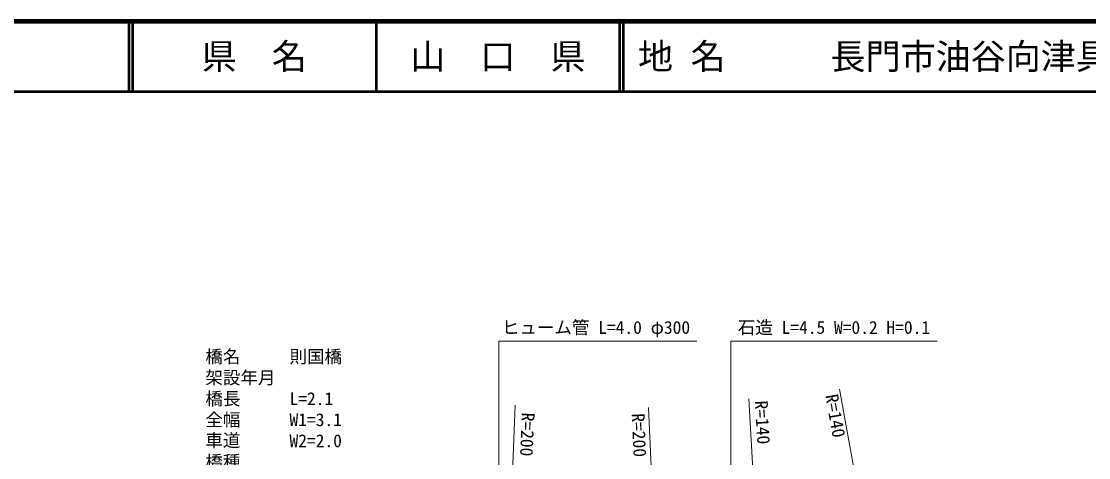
# Model space of a CAD drawing. Units: millimetres, scale not verified. Extents: x 40000 to 680000, y 20000 to 380000.
# Drawn here: x 282394 to 434675, y 317791 to 380000 of the extents above; entities that cross this region are included whole.
import ezdxf
from ezdxf.enums import TextEntityAlignment as Align

# ---------------------------------------------------------------- set-up
doc = ezdxf.new("R2010")
doc.units = ezdxf.units.MM
doc.header["$LTSCALE"] = 1000
for name, color, linetype, lineweight in [('M-STR-HTXT', 7, 'Continuous', 13), ('M-TTL', 2, 'Continuous', 140), ('M-TTL-LINE', 7, 'Continuous', 50), ('M-TTL-TXT', 7, 'Continuous', 13)]:
    doc.layers.add(name, color=color, linetype=linetype, lineweight=lineweight)
doc.styles.add('ＭＳ ゴシック', font='')
doc.styles.get('ＭＳ ゴシック').set_extended_font_data('MS Gothic')

msp = doc.modelspace()

# ---------------------------------------------------------------- linework, layer by layer
at = {"layer": 'M-STR-HTXT'}
for p, q in [((350531, 298438), (350531, 334390)), ((350531, 334390), (378755, 334390)), ((383638, 299091), (383638, 334390)), ((383638, 334390), (413054, 334390)), ((404285, 298720), (399149, 327567)), ((387908, 296941), (386189, 326196)), ((351645, 295971), (352841, 325256)), ((373186, 296192), (371853, 324957))]:
    msp.add_line(p, q, dxfattribs=at)
at = {"layer": 'M-TTL'}
msp.add_line((680000, 380000), (40000, 380000), dxfattribs=at)
at = {"layer": 'M-TTL-LINE'}
for p, q in [((297750, 380000), (297750, 370000)), ((298250, 380000), (298250, 370000)), ((333000, 380000), (333000, 370000)), ((367750, 380000), (367750, 370000)), ((368250, 380000), (368250, 370000)), ((40000, 370000), (680000, 370000))]:
    msp.add_line(p, q, dxfattribs=at)

# ---------------------------------------------------------------- texts
at = {"layer": 'M-STR-HTXT', "style": 'ＭＳ ゴシック'}
for s, p in [('ヒューム管 L=4.0 φ300', (364380, 334890)), ('石造 L=4.5 W=0.2 H=0.1', (398334, 334890))]:
    msp.add_text(s, height=1833, dxfattribs=at).set_placement(p, align=Align.BOTTOM_CENTER)
for s, p in [('橋名', (308652, 330731)), ('則国橋', (320652, 330731)), ('架設年月', (308652, 327731)), ('橋長', (308652, 324731)), ('L=2.1', (320652, 324731)), ('全幅', (308652, 321731)), ('W1=3.1', (320652, 321731)), ('車道', (308652, 318791)), ('W2=2.0', (320652, 318731)), ('橋種', (308652, 315731))]:
    msp.add_text(s, height=1833, dxfattribs=at).set_placement(p, align=Align.BOTTOM_LEFT)
for s, rotation, p in [('R=140', 280.096, (397102, 323504)), ('R=140', 273.363, (386680, 322730)), ('R=200', 267.661, (353128, 321151)), ('R=200', 272.653, (369063, 320926))]:
    msp.add_text(s, height=1833, rotation=rotation, dxfattribs=at).set_placement(p, align=Align.BOTTOM_CENTER)
at = {"layer": 'M-TTL-TXT', "style": 'ＭＳ ゴシック'}
for s, p in [('県\u3000名', (315625, 375000)), ('山\u3000口\u3000県', (350375, 375000))]:
    msp.add_text(s, height=3666, dxfattribs=at).set_placement(p, align=Align.MIDDLE_CENTER)
msp.add_text('地 名      長門市油谷向津具下', height=3666, dxfattribs=at).set_placement((370380, 375000), align=Align.MIDDLE_LEFT)

doc.saveas('drawing.dxf')
